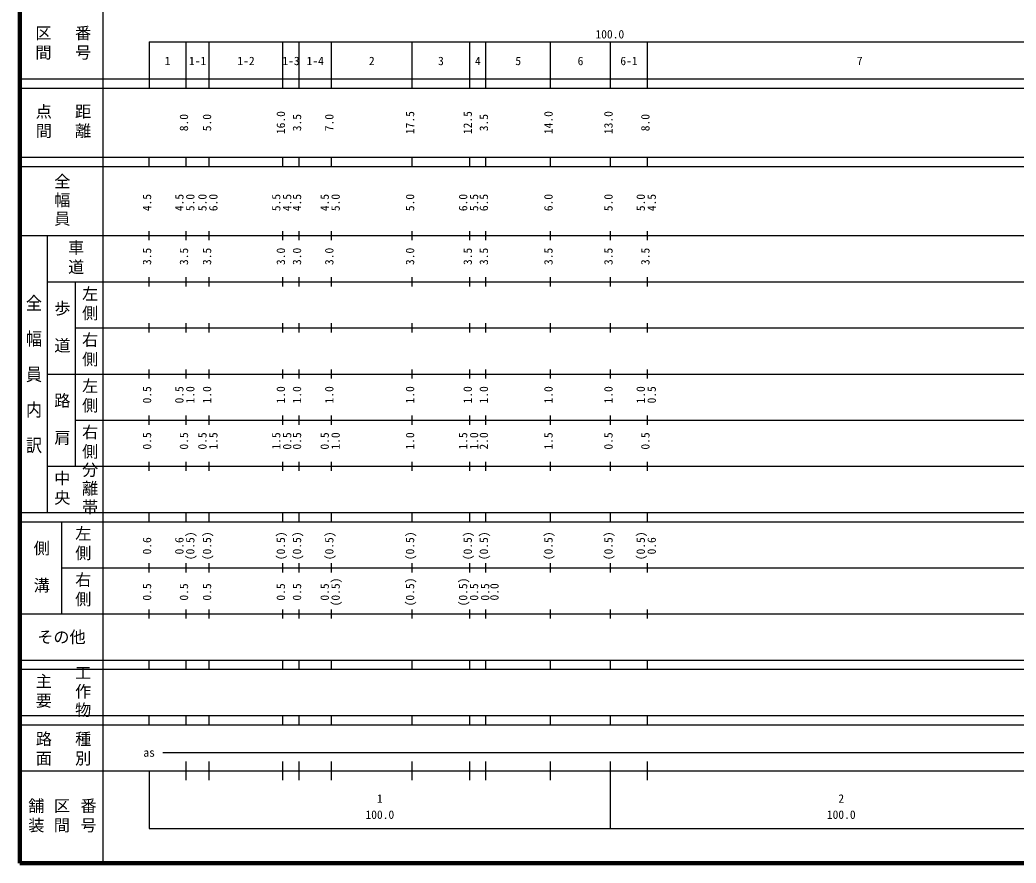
# Model space of a CAD drawing. Units: millimetres on the paper, enlarged 1000 times. Extents: x 40000 to 680000, y 20000 to 380000.
# Drawn here: x 40000 to 255892, y 20000 to 202759 of the extents above; entities that cross this region are included whole.
import ezdxf
from ezdxf.enums import TextEntityAlignment as Align

# ---------------------------------------------------------------- set-up
doc = ezdxf.new("R2010")
doc.units = ezdxf.units.MM
doc.header["$LTSCALE"] = 1000
doc.layers.add('M-TTL', color=2, linetype='Continuous', lineweight=140)
doc.layers.add('M-TTL-BAND', color=7, linetype='Continuous', lineweight=25)
doc.styles.add('@ＭＳ ゴシック', font='')
doc.styles.add('ＭＳ ゴシック', font='')
doc.styles.get('@ＭＳ ゴシック').set_extended_font_data('@MS Gothic')
doc.styles.get('ＭＳ ゴシック').set_extended_font_data('MS Gothic')

msp = doc.modelspace()

# ---------------------------------------------------------------- linework, layer by layer
at = {"layer": 'M-TTL'}
for p, q in [((40000, 380000), (40000, 20000)), ((40000, 20000), (680000, 20000))]:
    msp.add_line(p, q, dxfattribs=at)
at = {"layer": 'M-TTL-BAND'}
for p, q in [((58000, 370000), (58000, 20000)), ((68000, 198000), (579000, 198000)), ((68000, 198000), (68000, 188000)), ((76000, 188000), (76000, 198000)), ((81000, 188000), (81000, 198000)), ((97000, 188000), (97000, 198000)), ((100500, 188000), (100500, 198000)), ((107500, 188000), (107500, 198000)), ((125000, 188000), (125000, 198000)), ((137500, 188000), (137500, 198000)), ((141000, 188000), (141000, 198000)), ((155000, 188000), (155000, 198000)), ((168000, 188000), (168000, 198000)), ((176000, 188000), (176000, 198000)), ((40000, 190000), (579000, 190000)), ((40000, 188000), (579000, 188000)), ((40000, 173000), (579000, 173000)), ((68000, 171000), (68000, 173000)), ((76000, 171000), (76000, 173000)), ((81000, 171000), (81000, 173000)), ((97000, 171000), (97000, 173000)), ((100500, 171000), (100500, 173000)), ((107500, 171000), (107500, 173000)), ((125000, 171000), (125000, 173000)), ((137500, 171000), (137500, 173000)), ((141000, 171000), (141000, 173000)), ((155000, 171000), (155000, 173000)), ((168000, 171000), (168000, 173000)), ((176000, 171000), (176000, 173000)), ((40000, 171000), (579000, 171000)), ((40000, 156000), (579000, 156000)), ((46000, 96000), (46000, 156000)), ((68000, 155000), (68000, 157000)), ((76000, 155000), (76000, 157000)), ((81000, 155000), (81000, 157000)), ((97000, 155000), (97000, 157000)), ((100500, 155000), (100500, 157000)), ((107500, 155000), (107500, 157000)), ((125000, 155000), (125000, 157000)), ((137500, 155000), (137500, 157000)), ((141000, 155000), (141000, 157000)), ((155000, 155000), (155000, 157000)), ((168000, 155000), (168000, 157000)), ((176000, 155000), (176000, 157000)), ((68000, 145000), (68000, 147000)), ((76000, 145000), (76000, 147000)), ((81000, 145000), (81000, 147000)), ((97000, 145000), (97000, 147000)), ((100500, 145000), (100500, 147000)), ((107500, 145000), (107500, 147000)), ((125000, 145000), (125000, 147000)), ((137500, 145000), (137500, 147000)), ((141000, 145000), (141000, 147000)), ((155000, 145000), (155000, 147000)), ((168000, 145000), (168000, 147000)), ((176000, 145000), (176000, 147000)), ((46000, 146000), (579000, 146000)), ((52000, 146000), (52000, 106000)), ((68000, 135000), (68000, 137000)), ((76000, 135000), (76000, 137000)), ((81000, 135000), (81000, 137000)), ((97000, 135000), (97000, 137000)), ((100500, 135000), (100500, 137000)), ((107500, 135000), (107500, 137000)), ((125000, 135000), (125000, 137000)), ((137500, 135000), (137500, 137000)), ((141000, 135000), (141000, 137000)), ((155000, 135000), (155000, 137000)), ((168000, 135000), (168000, 137000)), ((176000, 135000), (176000, 137000)), ((52000, 136000), (579000, 136000)), ((46000, 126000), (579000, 126000)), ((68000, 125000), (68000, 127000)), ((76000, 125000), (76000, 127000)), ((81000, 125000), (81000, 127000)), ((97000, 125000), (97000, 127000)), ((100500, 125000), (100500, 127000)), ((107500, 125000), (107500, 127000)), ((125000, 125000), (125000, 127000)), ((137500, 125000), (137500, 127000)), ((141000, 125000), (141000, 127000)), ((155000, 125000), (155000, 127000)), ((168000, 125000), (168000, 127000)), ((176000, 125000), (176000, 127000)), ((68000, 115000), (68000, 117000)), ((76000, 115000), (76000, 117000)), ((81000, 115000), (81000, 117000)), ((97000, 115000), (97000, 117000)), ((100500, 115000), (100500, 117000)), ((107500, 115000), (107500, 117000)), ((125000, 115000), (125000, 117000)), ((137500, 115000), (137500, 117000)), ((141000, 115000), (141000, 117000)), ((155000, 115000), (155000, 117000)), ((168000, 115000), (168000, 117000)), ((176000, 115000), (176000, 117000)), ((52000, 116000), (579000, 116000)), ((46000, 106000), (579000, 106000)), ((68000, 105000), (68000, 107000)), ((76000, 105000), (76000, 107000)), ((81000, 105000), (81000, 107000)), ((97000, 105000), (97000, 107000)), ((100500, 105000), (100500, 107000)), ((107500, 105000), (107500, 107000)), ((125000, 105000), (125000, 107000)), ((137500, 105000), (137500, 107000)), ((141000, 105000), (141000, 107000)), ((155000, 105000), (155000, 107000)), ((168000, 105000), (168000, 107000)), ((176000, 105000), (176000, 107000)), ((40000, 96000), (579000, 96000)), ((68000, 94000), (68000, 96000)), ((76000, 94000), (76000, 96000)), ((81000, 94000), (81000, 96000)), ((97000, 94000), (97000, 96000)), ((100500, 94000), (100500, 96000)), ((107500, 94000), (107500, 96000)), ((125000, 94000), (125000, 96000)), ((137500, 94000), (137500, 96000)), ((141000, 94000), (141000, 96000)), ((155000, 94000), (155000, 96000)), ((168000, 94000), (168000, 96000)), ((176000, 94000), (176000, 96000)), ((40000, 94000), (579000, 94000)), ((49000, 94000), (49000, 74000)), ((68000, 83000), (68000, 85000)), ((76000, 83000), (76000, 85000)), ((81000, 83000), (81000, 85000)), ((97000, 83000), (97000, 85000)), ((100500, 83000), (100500, 85000)), ((107500, 83000), (107500, 85000)), ((125000, 83000), (125000, 85000)), ((137500, 83000), (137500, 85000)), ((141000, 83000), (141000, 85000)), ((155000, 83000), (155000, 85000)), ((168000, 83000), (168000, 85000)), ((176000, 83000), (176000, 85000)), ((49000, 84000), (579000, 84000)), ((40000, 74000), (579000, 74000)), ((68000, 73000), (68000, 75000)), ((76000, 73000), (76000, 75000)), ((81000, 73000), (81000, 75000)), ((97000, 73000), (97000, 75000)), ((100500, 73000), (100500, 75000)), ((107500, 73000), (107500, 75000)), ((125000, 73000), (125000, 75000)), ((137500, 73000), (137500, 75000)), ((141000, 73000), (141000, 75000)), ((155000, 73000), (155000, 75000)), ((168000, 73000), (168000, 75000)), ((176000, 73000), (176000, 75000)), ((40000, 64000), (579000, 64000)), ((68000, 62000), (68000, 64000)), ((76000, 62000), (76000, 64000)), ((81000, 62000), (81000, 64000)), ((97000, 62000), (97000, 64000)), ((100500, 62000), (100500, 64000)), ((107500, 62000), (107500, 64000)), ((125000, 62000), (125000, 64000)), ((137500, 62000), (137500, 64000)), ((141000, 62000), (141000, 64000)), ((155000, 62000), (155000, 64000)), ((168000, 62000), (168000, 64000)), ((176000, 62000), (176000, 64000)), ((40000, 62000), (579000, 62000)), ((40000, 52000), (579000, 52000)), ((68000, 50000), (68000, 52000)), ((76000, 50000), (76000, 52000)), ((81000, 50000), (81000, 52000)), ((97000, 50000), (97000, 52000)), ((100500, 50000), (100500, 52000)), ((107500, 50000), (107500, 52000)), ((125000, 50000), (125000, 52000)), ((137500, 50000), (137500, 52000)), ((141000, 50000), (141000, 52000)), ((155000, 50000), (155000, 52000)), ((168000, 50000), (168000, 52000)), ((176000, 50000), (176000, 52000)), ((40000, 50000), (579000, 50000)), ((71000, 44000), (565000, 44000)), ((76000, 38000), (76000, 42000)), ((81000, 38000), (81000, 42000)), ((97000, 38000), (97000, 42000)), ((100500, 38000), (100500, 42000)), ((107500, 38000), (107500, 42000)), ((125000, 38000), (125000, 42000)), ((137500, 38000), (137500, 42000)), ((141000, 38000), (141000, 42000)), ((155000, 38000), (155000, 42000)), ((168000, 27500), (168000, 42000)), ((176000, 38000), (176000, 42000)), ((40000, 40000), (579000, 40000)), ((68000, 40000), (68000, 27500)), ((68000, 27500), (579000, 27500))]:
    msp.add_line(p, q, dxfattribs=at)

# ---------------------------------------------------------------- texts
at = {"layer": 'M-TTL-BAND', "style": 'ＭＳ ゴシック'}
for s, p in [('100.0', (167844, 198195)), ('1', (72000, 192405)), ('1-1', (78500, 192405)), ('1-2', (89000, 192405)), ('1-3', (98750, 192405)), ('1-4', (104000, 192405)), ('2', (116250, 192405)), ('3', (131250, 192405)), ('4', (139250, 192405)), ('5', (148000, 192405)), ('6', (161500, 192405)), ('6-1', (172000, 192405)), ('7', (222000, 192405)), ('as', (68000, 42500)), ('1', (118000, 32523)), ('2', (218000, 32523)), ('100.0', (118000, 29033)), ('100.0', (218000, 29033))]:
    msp.add_text(s, height=1833, dxfattribs=at).set_placement(p, align=Align.BOTTOM_CENTER)
for s, p in [('8.0', (77000, 180500)), ('5.0', (82000, 180500)), ('16.0', (98000, 180500)), ('3.5', (101500, 180500)), ('7.0', (108500, 180500)), ('17.5', (126000, 180500)), ('12.5', (138500, 180500)), ('3.5', (142000, 180500)), ('14.0', (156000, 180500)), ('13.0', (169000, 180500)), ('8.0', (177000, 180500)), ('4.5', (69000, 163174)), ('4.5', (76000, 163174)), ('5.0', (78370, 163174)), ('5.0', (81000, 163174)), ('6.0', (83370, 163174)), ('5.5', (97000, 163174)), ('4.5', (99370, 163174)), ('4.5', (101500, 163174)), ('4.5', (107500, 163174)), ('5.0', (109870, 163174)), ('5.0', (126000, 163174)), ('6.0', (137500, 163174)), ('5.5', (139870, 163174)), ('6.5', (142000, 163174)), ('6.0', (156000, 163174)), ('5.0', (169000, 163174)), ('5.0', (176000, 163174)), ('4.5', (178370, 163174)), ('3.5', (69000, 151500)), ('3.5', (77000, 151500)), ('3.5', (82000, 151500)), ('3.0', (98000, 151500)), ('3.0', (101500, 151500)), ('3.0', (108500, 151500)), ('3.0', (126000, 151500)), ('3.5', (138500, 151500)), ('3.5', (142000, 151500)), ('3.5', (156000, 151500)), ('3.5', (169000, 151500)), ('3.5', (177000, 151500)), ('0.5', (69000, 121500)), ('0.5', (76000, 121500)), ('1.0', (78370, 121500)), ('1.0', (82000, 121500)), ('1.0', (98000, 121500)), ('1.0', (101500, 121500)), ('1.0', (108500, 121500)), ('1.0', (126000, 121500)), ('1.0', (138500, 121500)), ('1.0', (142000, 121500)), ('1.0', (156000, 121500)), ('1.0', (169000, 121500)), ('1.0', (176000, 121500)), ('0.5', (178370, 121500)), ('0.5', (69000, 111500)), ('0.5', (77000, 111500)), ('0.5', (81000, 111500)), ('1.5', (83370, 111500)), ('1.5', (97000, 111500)), ('0.5', (99370, 111500)), ('0.5', (101500, 111500)), ('0.5', (107500, 111500)), ('1.0', (109870, 111500)), ('1.0', (126000, 111500)), ('1.5', (137500, 111500)), ('1.0', (139870, 111500)), ('2.0', (142000, 111500)), ('1.5', (156000, 111500)), ('0.5', (169000, 111500)), ('0.5', (177000, 111500)), ('(0.5)', (78370, 88764)), ('(0.5)', (82000, 88764)), ('(0.5)', (98000, 88764)), ('(0.5)', (101500, 88764)), ('(0.5)', (108500, 88764)), ('(0.5)', (126000, 88764)), ('(0.5)', (138500, 88764)), ('(0.5)', (142000, 88764)), ('(0.5)', (156000, 88764)), ('(0.5)', (169000, 88764)), ('(0.5)', (176000, 88764)), ('0.6', (69000, 88764)), ('0.6', (76000, 88764)), ('0.6', (178370, 88764)), ('0.5', (69000, 78764)), ('0.5', (77000, 78764)), ('0.5', (82000, 78764)), ('0.5', (98000, 78764)), ('0.5', (101500, 78764)), ('0.5', (107500, 78764)), ('(0.5)', (109870, 78764)), ('(0.5)', (126000, 78764)), ('(0.5)', (137500, 78764)), ('0.5', (139870, 78764)), ('0.5', (142266, 78764)), ('0.0', (144285, 78785))]:
    msp.add_text(s, height=1833, rotation=90, dxfattribs=at).set_placement(p, align=Align.BOTTOM_CENTER)
at = {"layer": 'M-TTL-BAND', "style": '@ＭＳ ゴシック', "width": 1.1}
msp.add_text('全\u3000幅\u3000員\u3000内\u3000訳', height=2566, rotation=270, dxfattribs=at).set_placement((43000, 126000), align=Align.MIDDLE_CENTER)
at = {"layer": 'M-TTL-BAND', "style": 'ＭＳ ゴシック'}
msp.add_text('その他', height=2566, dxfattribs=at).set_placement((49000, 69000), align=Align.MIDDLE_CENTER)
at = {"layer": 'M-TTL-BAND', "char_height": 2566, "attachment_point": 5, "rotation": 270, "style": '@ＭＳ ゴシック'}
for s, insert in [('\\T1.2;区間', (45000, 197500)), ('\\T1.2;番号', (53500, 197500)), ('\\T1.2;点間', (45000, 180500)), ('\\T1.2;距離', (53500, 180500)), ('\\T1.15;全幅員', (49000, 163500)), ('\\T1.2;車道', (52000, 151000)), ('\\T1.2;左側', (55000, 141000)), ('\\T1.15;歩\u3000道', (49000, 136000)), ('\\T1.2;右側', (55000, 131000)), ('\\T1.2;左側', (55000, 121000)), ('\\T1.15;路\u3000肩', (49000, 116000)), ('\\T1.2;右側', (55000, 111000)), ('\\T1.15;分離帯', (55000, 101000)), ('\\T1.2;中央', (49000, 101000)), ('\\T1.2;左側', (53500, 89000)), ('\\T1.15;側\u3000溝', (44500, 84000)), ('\\T1.2;右側', (53500, 79000)), ('\\T1.2;主要', (45000, 57000)), ('\\T1.15;工作物', (53500, 57000)), ('\\T1.2;路面', (45000, 44500)), ('\\T1.2;種別', (53500, 44500)), ('\\T1.2;舗装', (43333, 30000)), ('\\T1.2;区間', (49000, 30000)), ('\\T1.2;番号', (54667, 30000))]:
    msp.add_mtext(s, dxfattribs=dict(at, insert=insert))

doc.saveas('drawing.dxf')
